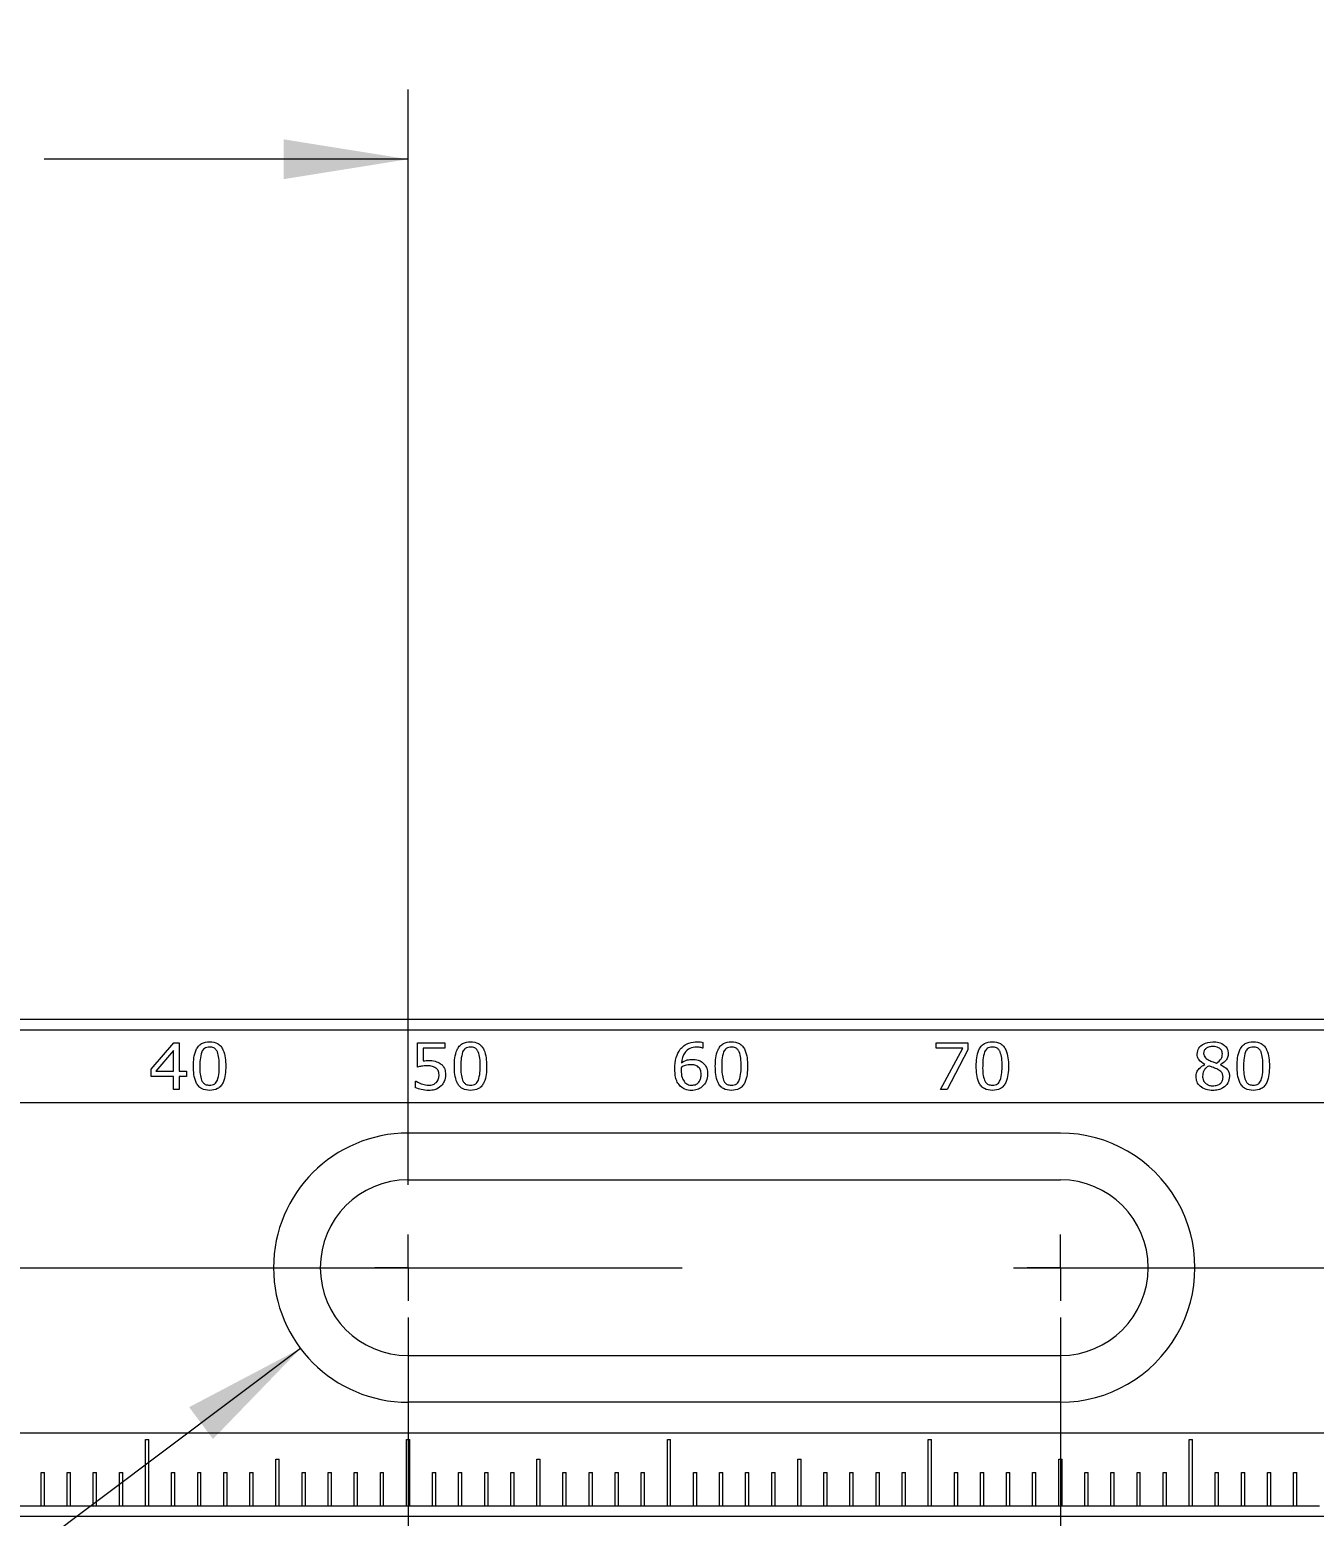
# Model space of a CAD drawing. Header units: millimetres. Extents: x 2 to 278, y 1 to 215.
# Drawn here: x 139.6 to 172.42, y 97.23 to 135.2 of the extents above; entities that cross this region are included whole.
import ezdxf

# ---------------------------------------------------------------- set-up
doc = ezdxf.new("R2010")
doc.units = ezdxf.units.MM
doc.linetypes.add('CENTERX2', pattern=[20.32, 12.7, -2.54, 2.54, -2.54])
doc.styles.add('SLDTEXTSTYLE0', font='TXT', dxfattribs={"width": 0.75})
doc.dimstyles.new('SLDDIMSTYLE0', dxfattribs={"dimtxt": 2.116667, "dimasz": 3.175, "dimexe": 0, "dimexo": 0.0625, "dimgap": 0.529167, "dimtad": 0, "dimtih": 1, "dimtoh": 1, "dimdec": 1, "dimlfac": 1.5, "dimrnd": 1e-09, "dimzin": 4, "dimdsep": 46, "dimtxsty": 'SLDTEXTSTYLE0', "dimsah": 1, "dimcen": 0.09, "dimadec": 0, "dimazin": 1, "dimtfac": 1, "dimtdec": 1, "dimtmove": 0, "dimatfit": 0, "dimfxl": 1, "dimfrac": 2, "dimtolj": 1, "dimtzin": 12, "dimarcsym": 0})
doc.dimstyles.new('SLDDIMSTYLE1', dxfattribs={"dimtxt": 2.116667, "dimasz": 3.175, "dimexe": 0, "dimexo": 0.0625, "dimgap": 0.529167, "dimtad": 0, "dimtih": 1, "dimtoh": 1, "dimdec": 1, "dimlfac": 1.5, "dimrnd": 1e-09, "dimzin": 4, "dimdsep": 46, "dimtxsty": 'SLDTEXTSTYLE0', "dimsah": 1, "dimcen": 0.09, "dimadec": 0, "dimazin": 1, "dimtfac": 1, "dimtdec": 1, "dimtofl": 0, "dimtmove": 0, "dimatfit": 3, "dimfxl": 1, "dimfrac": 2, "dimtolj": 1, "dimtzin": 12, "dimarcsym": 0})
doc.dimstyles.new('SLDDIMSTYLE2', dxfattribs={"dimtxt": 2.116667, "dimasz": 3.175, "dimexe": 0, "dimexo": 0.0625, "dimgap": 0.529167, "dimtad": 0, "dimtih": 1, "dimtoh": 1, "dimdec": 1, "dimlfac": 1.5, "dimrnd": 1e-09, "dimzin": 12, "dimdsep": 46, "dimtxsty": 'SLDTEXTSTYLE0', "dimsah": 1, "dimcen": 0, "dimadec": 0, "dimazin": 3, "dimtfac": 1, "dimtdec": 1, "dimtofl": 0, "dimtmove": 0, "dimatfit": 3, "dimfxl": 1, "dimfrac": 2, "dimtolj": 1, "dimtzin": 12, "dimarcsym": 0})

# ---------------------------------------------------------------- blocks, each defined once
blk = doc.blocks.new('_D_1')
at = {"color": 7, "linetype": 'Continuous', "lineweight": 0}
for p, q in [((115.93, 111.199), (115.93, 133.669)), ((149.264, 105.696), (149.264, 133.669)), ((115.93, 131.891), (125.226, 131.891)), ((128.182, 131.891), (127.753, 131.891)), ((127.753, 131.891), (127.753, 128.528)), ((137.012, 131.891), (137.441, 131.891)), ((137.441, 131.891), (137.441, 128.528)), ((149.264, 131.891), (139.968, 131.891)), ((127.753, 128.528), (128.182, 128.528)), ((137.441, 128.528), (137.012, 128.528))]:
    blk.add_line(p, q, dxfattribs=at)
for points in [[(115.93, 131.891), (119.105, 131.383), (119.105, 132.399)], [(149.264, 131.891), (146.089, 132.399), (146.089, 131.383)]]:
    blk.add_solid(points, dxfattribs=at)
at = {"color": 7, "linetype": 'Continuous', "lineweight": 0, "char_height": 2.1167, "attachment_point": 1, "style": 'SLDTEXTSTYLE0'}
for s, insert in [('50.0mm', (127.215, 135.049)), ('1.97in', (128.718, 131.257))]:
    blk.add_mtext(s, dxfattribs=dict(at, insert=insert))
blk = doc.blocks.new('_D_2')
at = {"color": 7, "linetype": 'Continuous', "lineweight": 0}
for p, q in [((149.264, 102.309), (149.264, 85.451)), ((165.93, 102.309), (165.93, 85.451)), ((153.182, 89.181), (152.753, 89.181)), ((152.753, 89.181), (152.753, 85.818)), ((162.012, 89.181), (162.441, 89.181)), ((162.441, 89.181), (162.441, 85.818)), ((149.264, 87.229), (142.914, 87.229)), ((165.93, 87.229), (172.28, 87.229)), ((152.753, 85.818), (153.182, 85.818)), ((162.441, 85.818), (162.012, 85.818))]:
    blk.add_line(p, q, dxfattribs=at)
for points in [[(149.264, 87.229), (146.089, 87.737), (146.089, 86.721)], [(165.93, 87.229), (169.105, 86.721), (169.105, 87.737)]]:
    blk.add_solid(points, dxfattribs=at)
at = {"color": 7, "linetype": 'Continuous', "lineweight": 0, "char_height": 2.1167, "attachment_point": 1, "style": 'SLDTEXTSTYLE0'}
for s, insert in [('25.0mm', (152.215, 92.339)), ('0.98in', (153.718, 88.547)), ('TYP', (155.325, 84.754))]:
    blk.add_mtext(s, dxfattribs=dict(at, insert=insert))
blk = doc.blocks.new('_D_3')
at = {"color": 7, "linetype": 'Continuous', "lineweight": 0}
for p, q in [((115.93, 111.199), (115.93, 145.707)), ((182.597, 105.696), (182.597, 145.707)), ((115.93, 143.929), (141.111, 143.929)), ((144.848, 143.929), (144.419, 143.929)), ((144.419, 143.929), (144.419, 140.566)), ((153.679, 143.929), (154.108, 143.929)), ((154.108, 143.929), (154.108, 140.566)), ((182.597, 143.929), (157.416, 143.929)), ((144.419, 140.566), (144.848, 140.566)), ((154.108, 140.566), (153.679, 140.566))]:
    blk.add_line(p, q, dxfattribs=at)
for points in [[(115.93, 143.929), (119.105, 143.421), (119.105, 144.437)], [(182.597, 143.929), (179.422, 144.437), (179.422, 143.421)]]:
    blk.add_solid(points, dxfattribs=at)
at = {"color": 7, "linetype": 'Continuous', "lineweight": 0, "char_height": 2.1167, "attachment_point": 1, "style": 'SLDTEXTSTYLE0'}
for s, insert in [('100.0mm', (143.1, 147.087)), ('3.94in', (145.385, 143.295))]:
    blk.add_mtext(s, dxfattribs=dict(at, insert=insert))
blk = doc.blocks.new('_D_8')
at = {"color": 7, "linetype": 'Continuous', "lineweight": 0}
for p, q in [((146.515, 101.515), (112.148, 75.715)), ((112.148, 75.715), (108.338, 75.715))]:
    blk.add_line(p, q, dxfattribs=at)
blk.add_solid([(146.515, 101.515), (143.67, 100.015), (144.28, 99.203)], dxfattribs=at)
at = {"color": 7, "linetype": 'Continuous', "lineweight": 0, "attachment_point": 1, "style": 'SLDTEXTSTYLE0'}
for s, insert, char_height in [('COUNTERBORE SLOT FOR USE WITH', (60.864, 76.76), 2.11667), ('M6 [1/4in] CAP SCREW', (76.727, 73.397), 2.11667), ('2 PLACES', (94.922, 70.034), 2.1167)]:
    blk.add_mtext(s, dxfattribs=dict(at, insert=insert, char_height=char_height))
blk = doc.blocks.new('SW_CENTERMARKSYMBOL_2')
at = {"color": 0, "linetype": 'Continuous', "lineweight": 0}
for q in [(0, 0.847), (-0.847, 0), (0, -0.847), (0.847, 0)]:
    blk.add_line((0, 0), q, dxfattribs=at)
blk = doc.blocks.new('SW_CENTERMARKSYMBOL_3')
at = {"color": 0, "linetype": 'Continuous', "lineweight": 0}
for q in [(0, 0.847), (-0.847, 0), (0, -0.847), (0.847, 0)]:
    blk.add_line((0, 0), q, dxfattribs=at)

msp = doc.modelspace()

# ---------------------------------------------------------------- linework, layer by layer
at = {"color": 7, "linetype": 'Continuous', "lineweight": 0}
for p, q in [((115.93, 109.929), (205.229, 109.929)), ((115.93, 109.658), (205.492, 109.658)), ((142.699, 108.648), (143.276, 109.32)), ((143.269, 109.128), (142.815, 108.599)), ((143.269, 108.599), (143.269, 109.128)), ((143.276, 109.32), (143.419, 109.32)), ((143.419, 109.32), (143.419, 108.599)), ((149.501, 109.32), (150.206, 109.32)), ((149.501, 108.704), (149.501, 109.32)), ((149.651, 109.185), (149.651, 108.863)), ((150.206, 109.185), (149.651, 109.185)), ((150.206, 109.32), (150.206, 109.185)), ((156.798, 109.185), (156.79, 109.185)), ((156.798, 109.332), (156.798, 109.185)), ((162.759, 109.32), (163.569, 109.32)), ((162.759, 109.185), (162.759, 109.32)), ((163.436, 109.185), (162.759, 109.185)), ((162.864, 108.134), (163.436, 109.185)), ((163.569, 109.14), (163.035, 108.134)), ((163.569, 109.32), (163.569, 109.14)), ((142.699, 108.464), (142.699, 108.648)), ((142.815, 108.599), (143.269, 108.599)), ((143.419, 108.599), (143.599, 108.599)), ((143.599, 108.599), (143.599, 108.464)), ((169.617, 108.768), (169.617, 108.772)), ((170.018, 108.766), (170.018, 108.761)), ((143.269, 108.464), (142.699, 108.464)), ((143.269, 108.134), (143.269, 108.464)), ((143.419, 108.464), (143.419, 108.134)), ((143.599, 108.464), (143.419, 108.464)), ((149.456, 108.344), (149.467, 108.344)), ((149.456, 108.174), (149.456, 108.344)), ((143.419, 108.134), (143.269, 108.134)), ((163.035, 108.134), (162.864, 108.134)), ((115.93, 107.796), (203.659, 107.796)), ((165.93, 107.017), (149.264, 107.017)), ((149.264, 105.823), (165.93, 105.823)), ((149.264, 101.336), (165.93, 101.336)), ((165.93, 100.142), (149.264, 100.142)), ((115.93, 99.363), (203.354, 99.363)), ((142.555, 99.194), (142.639, 99.194)), ((142.555, 97.5), (142.555, 99.194)), ((142.639, 97.5), (142.639, 99.194)), ((149.221, 99.194), (149.306, 99.194)), ((149.221, 97.5), (149.221, 99.194)), ((149.306, 97.5), (149.306, 99.194)), ((155.888, 99.194), (155.973, 99.194)), ((155.888, 97.5), (155.888, 99.194)), ((155.973, 97.5), (155.973, 99.194)), ((162.555, 99.194), (162.639, 99.194)), ((162.555, 97.5), (162.555, 99.194)), ((162.639, 97.5), (162.639, 99.194)), ((169.221, 99.194), (169.306, 99.194)), ((169.221, 97.5), (169.221, 99.194)), ((169.306, 97.5), (169.306, 99.194)), ((139.888, 98.347), (139.973, 98.347)), ((139.888, 97.5), (139.888, 98.347)), ((139.973, 97.5), (139.973, 98.347)), ((140.555, 98.347), (140.639, 98.347)), ((140.555, 97.5), (140.555, 98.347)), ((140.639, 97.5), (140.639, 98.347)), ((141.221, 98.347), (141.306, 98.347)), ((141.221, 97.5), (141.221, 98.347)), ((141.306, 97.5), (141.306, 98.347)), ((141.888, 98.347), (141.973, 98.347)), ((141.888, 97.5), (141.888, 98.347)), ((141.973, 97.5), (141.973, 98.347)), ((143.221, 98.347), (143.306, 98.347)), ((143.221, 97.5), (143.221, 98.347)), ((143.306, 97.5), (143.306, 98.347)), ((143.888, 98.347), (143.973, 98.347)), ((143.888, 97.5), (143.888, 98.347)), ((143.973, 97.5), (143.973, 98.347)), ((144.555, 98.347), (144.639, 98.347)), ((144.555, 97.5), (144.555, 98.347)), ((144.639, 97.5), (144.639, 98.347)), ((145.221, 98.347), (145.306, 98.347)), ((145.221, 97.5), (145.221, 98.347)), ((145.306, 97.5), (145.306, 98.347)), ((145.888, 98.686), (145.973, 98.686)), ((145.888, 97.5), (145.888, 98.686)), ((145.973, 97.5), (145.973, 98.686)), ((146.555, 98.347), (146.639, 98.347)), ((146.555, 97.5), (146.555, 98.347)), ((146.639, 97.5), (146.639, 98.347)), ((147.221, 98.347), (147.306, 98.347)), ((147.221, 97.5), (147.221, 98.347)), ((147.306, 97.5), (147.306, 98.347)), ((147.888, 98.347), (147.973, 98.347)), ((147.888, 97.5), (147.888, 98.347)), ((147.973, 97.5), (147.973, 98.347)), ((148.555, 98.347), (148.639, 98.347)), ((148.555, 97.5), (148.555, 98.347)), ((148.639, 97.5), (148.639, 98.347)), ((149.888, 98.347), (149.973, 98.347)), ((149.888, 97.5), (149.888, 98.347)), ((149.973, 97.5), (149.973, 98.347)), ((150.555, 98.347), (150.639, 98.347)), ((150.555, 97.5), (150.555, 98.347)), ((150.639, 97.5), (150.639, 98.347)), ((151.221, 98.347), (151.306, 98.347)), ((151.221, 97.5), (151.221, 98.347)), ((151.306, 97.5), (151.306, 98.347)), ((151.888, 98.347), (151.973, 98.347)), ((151.888, 97.5), (151.888, 98.347)), ((151.973, 97.5), (151.973, 98.347)), ((152.555, 98.686), (152.639, 98.686)), ((152.555, 97.5), (152.555, 98.686)), ((152.639, 97.5), (152.639, 98.686)), ((153.221, 98.347), (153.306, 98.347)), ((153.221, 97.5), (153.221, 98.347)), ((153.306, 97.5), (153.306, 98.347)), ((153.888, 98.347), (153.973, 98.347)), ((153.888, 97.5), (153.888, 98.347)), ((153.973, 97.5), (153.973, 98.347)), ((154.555, 98.347), (154.639, 98.347)), ((154.555, 97.5), (154.555, 98.347)), ((154.639, 97.5), (154.639, 98.347)), ((155.221, 98.347), (155.306, 98.347)), ((155.221, 97.5), (155.221, 98.347)), ((155.306, 97.5), (155.306, 98.347)), ((156.555, 98.347), (156.639, 98.347)), ((156.555, 97.5), (156.555, 98.347)), ((156.639, 97.5), (156.639, 98.347)), ((157.221, 98.347), (157.306, 98.347)), ((157.221, 97.5), (157.221, 98.347)), ((157.306, 97.5), (157.306, 98.347)), ((157.888, 98.347), (157.973, 98.347)), ((157.888, 97.5), (157.888, 98.347)), ((157.973, 97.5), (157.973, 98.347)), ((158.555, 98.347), (158.639, 98.347)), ((158.555, 97.5), (158.555, 98.347)), ((158.639, 97.5), (158.639, 98.347)), ((159.221, 98.686), (159.306, 98.686)), ((159.221, 97.5), (159.221, 98.686)), ((159.306, 97.5), (159.306, 98.686)), ((159.888, 98.347), (159.973, 98.347)), ((159.888, 97.5), (159.888, 98.347)), ((159.973, 97.5), (159.973, 98.347)), ((160.555, 98.347), (160.639, 98.347)), ((160.555, 97.5), (160.555, 98.347)), ((160.639, 97.5), (160.639, 98.347)), ((161.221, 98.347), (161.306, 98.347)), ((161.221, 97.5), (161.221, 98.347)), ((161.306, 97.5), (161.306, 98.347)), ((161.888, 98.347), (161.973, 98.347)), ((161.888, 97.5), (161.888, 98.347)), ((161.973, 97.5), (161.973, 98.347)), ((163.221, 97.5), (163.221, 98.347)), ((163.221, 98.347), (163.306, 98.347)), ((163.306, 97.5), (163.306, 98.347)), ((163.888, 98.347), (163.973, 98.347)), ((163.888, 97.5), (163.888, 98.347)), ((163.973, 97.5), (163.973, 98.347)), ((164.555, 98.347), (164.639, 98.347)), ((164.555, 97.5), (164.555, 98.347)), ((164.639, 97.5), (164.639, 98.347)), ((165.221, 98.347), (165.306, 98.347)), ((165.221, 97.5), (165.221, 98.347)), ((165.306, 97.5), (165.306, 98.347)), ((165.888, 98.686), (165.973, 98.686)), ((165.888, 97.5), (165.888, 98.686)), ((165.973, 97.5), (165.973, 98.686)), ((166.555, 98.347), (166.639, 98.347)), ((166.555, 97.5), (166.555, 98.347)), ((166.639, 97.5), (166.639, 98.347)), ((167.221, 98.347), (167.306, 98.347)), ((167.221, 97.5), (167.221, 98.347)), ((167.306, 97.5), (167.306, 98.347)), ((167.888, 98.347), (167.973, 98.347)), ((167.888, 97.5), (167.888, 98.347)), ((167.973, 97.5), (167.973, 98.347)), ((168.555, 98.347), (168.639, 98.347)), ((168.555, 97.5), (168.555, 98.347)), ((168.639, 97.5), (168.639, 98.347)), ((169.888, 98.347), (169.973, 98.347)), ((169.888, 97.5), (169.888, 98.347)), ((169.973, 97.5), (169.973, 98.347)), ((170.555, 98.347), (170.639, 98.347)), ((170.555, 97.5), (170.555, 98.347)), ((170.639, 97.5), (170.639, 98.347)), ((171.221, 98.347), (171.306, 98.347)), ((171.221, 97.5), (171.221, 98.347)), ((171.306, 97.5), (171.306, 98.347)), ((171.888, 98.347), (171.973, 98.347)), ((171.888, 97.5), (171.888, 98.347)), ((171.973, 97.5), (171.973, 98.347)), ((115.93, 97.229), (201.784, 97.229)), ((139.306, 97.5), (139.888, 97.5)), ((139.888, 97.5), (139.973, 97.5)), ((139.973, 97.5), (140.555, 97.5)), ((140.555, 97.5), (140.639, 97.5)), ((140.639, 97.5), (141.221, 97.5)), ((141.221, 97.5), (141.306, 97.5)), ((141.306, 97.5), (141.888, 97.5)), ((141.888, 97.5), (141.973, 97.5)), ((141.973, 97.5), (142.555, 97.5)), ((142.555, 97.5), (142.639, 97.5)), ((142.639, 97.5), (143.221, 97.5)), ((143.221, 97.5), (143.306, 97.5)), ((143.306, 97.5), (143.888, 97.5)), ((143.888, 97.5), (143.973, 97.5)), ((143.973, 97.5), (144.555, 97.5)), ((144.555, 97.5), (144.639, 97.5)), ((144.639, 97.5), (145.221, 97.5)), ((145.221, 97.5), (145.306, 97.5)), ((145.306, 97.5), (145.888, 97.5)), ((145.888, 97.5), (145.973, 97.5)), ((145.973, 97.5), (146.555, 97.5)), ((146.555, 97.5), (146.639, 97.5)), ((146.639, 97.5), (147.221, 97.5)), ((147.221, 97.5), (147.306, 97.5)), ((147.306, 97.5), (147.888, 97.5)), ((147.888, 97.5), (147.973, 97.5)), ((147.973, 97.5), (148.555, 97.5)), ((148.555, 97.5), (148.639, 97.5)), ((148.639, 97.5), (149.221, 97.5)), ((149.221, 97.5), (149.306, 97.5)), ((149.306, 97.5), (149.888, 97.5)), ((149.888, 97.5), (149.973, 97.5)), ((149.973, 97.5), (150.555, 97.5)), ((150.555, 97.5), (150.639, 97.5)), ((150.639, 97.5), (151.221, 97.5)), ((151.221, 97.5), (151.306, 97.5)), ((151.306, 97.5), (151.888, 97.5)), ((151.888, 97.5), (151.973, 97.5)), ((151.973, 97.5), (152.555, 97.5)), ((152.555, 97.5), (152.639, 97.5)), ((152.639, 97.5), (153.221, 97.5)), ((153.221, 97.5), (153.306, 97.5)), ((153.306, 97.5), (153.888, 97.5)), ((153.888, 97.5), (153.973, 97.5)), ((153.973, 97.5), (154.555, 97.5)), ((154.555, 97.5), (154.639, 97.5)), ((154.639, 97.5), (155.221, 97.5)), ((155.221, 97.5), (155.306, 97.5)), ((155.306, 97.5), (155.888, 97.5)), ((155.888, 97.5), (155.973, 97.5)), ((155.973, 97.5), (156.555, 97.5)), ((156.555, 97.5), (156.639, 97.5)), ((156.639, 97.5), (157.221, 97.5)), ((157.221, 97.5), (157.306, 97.5)), ((157.306, 97.5), (157.888, 97.5)), ((157.888, 97.5), (157.973, 97.5)), ((157.973, 97.5), (158.555, 97.5)), ((158.555, 97.5), (158.639, 97.5)), ((158.639, 97.5), (159.221, 97.5)), ((159.221, 97.5), (159.306, 97.5)), ((159.306, 97.5), (159.888, 97.5)), ((159.888, 97.5), (159.973, 97.5)), ((159.973, 97.5), (160.555, 97.5)), ((160.555, 97.5), (160.639, 97.5)), ((160.639, 97.5), (161.221, 97.5)), ((161.221, 97.5), (161.306, 97.5)), ((161.306, 97.5), (161.888, 97.5)), ((161.888, 97.5), (161.973, 97.5)), ((161.973, 97.5), (162.555, 97.5)), ((162.555, 97.5), (162.639, 97.5)), ((162.639, 97.5), (163.221, 97.5)), ((163.221, 97.5), (163.306, 97.5)), ((163.306, 97.5), (163.888, 97.5)), ((163.888, 97.5), (163.973, 97.5)), ((163.973, 97.5), (164.555, 97.5)), ((164.555, 97.5), (164.639, 97.5)), ((164.639, 97.5), (165.221, 97.5)), ((165.221, 97.5), (165.306, 97.5)), ((165.306, 97.5), (165.888, 97.5)), ((165.888, 97.5), (165.973, 97.5)), ((165.973, 97.5), (166.555, 97.5)), ((166.555, 97.5), (166.639, 97.5)), ((166.639, 97.5), (167.221, 97.5)), ((167.221, 97.5), (167.306, 97.5)), ((167.306, 97.5), (167.888, 97.5)), ((167.888, 97.5), (167.973, 97.5)), ((167.973, 97.5), (168.555, 97.5)), ((168.555, 97.5), (168.639, 97.5)), ((168.639, 97.5), (169.221, 97.5)), ((169.221, 97.5), (169.306, 97.5)), ((169.306, 97.5), (169.888, 97.5)), ((169.888, 97.5), (169.973, 97.5)), ((169.973, 97.5), (170.555, 97.5)), ((170.555, 97.5), (170.639, 97.5)), ((170.639, 97.5), (171.221, 97.5)), ((171.221, 97.5), (171.306, 97.5)), ((171.306, 97.5), (171.888, 97.5)), ((171.888, 97.5), (171.973, 97.5)), ((171.973, 97.5), (172.555, 97.5))]:
    msp.add_line(p, q, dxfattribs=at)
at = {"color": 7, "linetype": 'CENTERX2', "lineweight": 0, "ltscale": 3.333333}
msp.add_line((113.93, 103.579), (206.292, 103.579), dxfattribs=at)
at = {"color": 7, "linetype": 'Continuous', "lineweight": 0}
for centre, radius, start, end in [((149.264, 103.579), 3.437, 90, 270), ((165.93, 103.579), 3.437, 269.9999, 90.0001), ((149.264, 103.579), 2.244, 90, 270), ((165.93, 103.579), 2.244, 270, 90)]:
    msp.add_arc(centre, radius, start, end, dxfattribs=at)
for points, knots in [([(143.779, 108.726), (143.782, 108.797), (143.786, 108.939), (143.828, 109.114), (143.901, 109.236), (144.012, 109.331), (144.12, 109.342), (144.192, 109.35)], [0, 0, 0, 0, 0.250983, 0.501317, 0.626585, 0.751652, 1, 1, 1, 1]), ([(143.991, 109.089), (143.975, 109.023), (143.944, 108.903), (143.945, 108.78), (143.945, 108.726)], [0, 0, 0, 0, 0.558835, 1, 1, 1, 1]), ([(144.192, 109.215), (144.169, 109.213), (144.122, 109.211), (144.042, 109.175), (144.011, 109.122), (143.991, 109.089)], [0, 0, 0, 0, 0.28116, 0.561592, 1, 1, 1, 1]), ([(144.192, 109.35), (144.264, 109.342), (144.372, 109.331), (144.482, 109.237), (144.556, 109.114), (144.599, 108.94), (144.603, 108.798), (144.605, 108.728)], [0, 0, 0, 0, 0.2484, 0.373462, 0.498725, 0.749048, 1, 1, 1, 1]), ([(144.391, 109.091), (144.38, 109.111), (144.358, 109.152), (144.29, 109.206), (144.229, 109.211), (144.192, 109.215)], [0, 0, 0, 0, 0.280874, 0.561077, 1, 1, 1, 1]), ([(144.44, 108.728), (144.44, 108.797), (144.441, 108.92), (144.407, 109.039), (144.391, 109.091)], [0, 0, 0, 0, 0.5609, 1, 1, 1, 1]), ([(150.446, 108.726), (150.448, 108.797), (150.452, 108.939), (150.494, 109.114), (150.568, 109.236), (150.679, 109.331), (150.787, 109.342), (150.859, 109.35)], [0, 0, 0, 0, 0.250984, 0.501317, 0.626586, 0.751655, 1, 1, 1, 1]), ([(150.658, 109.089), (150.641, 109.023), (150.611, 108.903), (150.611, 108.78), (150.611, 108.726)], [0, 0, 0, 0, 0.558833, 1, 1, 1, 1]), ([(150.859, 109.215), (150.835, 109.213), (150.788, 109.211), (150.709, 109.175), (150.677, 109.122), (150.658, 109.089)], [0, 0, 0, 0, 0.281148, 0.56157, 1, 1, 1, 1]), ([(150.859, 109.35), (150.931, 109.342), (151.039, 109.331), (151.149, 109.237), (151.222, 109.114), (151.265, 108.94), (151.269, 108.798), (151.271, 108.728)], [0, 0, 0, 0, 0.2484043, 0.3734622, 0.4987251, 0.7490476, 1, 1, 1, 1]), ([(151.058, 109.091), (151.047, 109.111), (151.025, 109.152), (150.957, 109.206), (150.896, 109.211), (150.859, 109.215)], [0, 0, 0, 0, 0.280862, 0.561084, 1, 1, 1, 1]), ([(151.106, 108.728), (151.107, 108.797), (151.108, 108.92), (151.073, 109.039), (151.058, 109.091)], [0, 0, 0, 0, 0.5609, 1, 1, 1, 1]), ([(156.078, 108.655), (156.081, 108.756), (156.087, 108.936), (156.178, 109.089), (156.219, 109.156)], [0, 0, 0, 0, 0.560585, 1, 1, 1, 1]), ([(156.219, 109.156), (156.25, 109.19), (156.313, 109.259), (156.463, 109.335), (156.582, 109.344), (156.655, 109.35)], [0, 0, 0, 0, 0.280178, 0.56042, 1, 1, 1, 1]), ([(156.633, 109.215), (156.575, 109.209), (156.459, 109.198), (156.293, 109.054), (156.264, 108.906), (156.247, 108.815)], [0, 0, 0, 0, 0.280748, 0.560701, 1, 1, 1, 1]), ([(156.79, 109.185), (156.761, 109.194), (156.71, 109.212), (156.657, 109.214), (156.633, 109.215)], [0, 0, 0, 0, 0.5595679, 1, 1, 1, 1]), ([(156.655, 109.35), (156.682, 109.35), (156.731, 109.349), (156.777, 109.337), (156.798, 109.332)], [0, 0, 0, 0, 0.560047, 1, 1, 1, 1]), ([(157.113, 108.726), (157.115, 108.797), (157.119, 108.939), (157.161, 109.114), (157.235, 109.236), (157.345, 109.331), (157.453, 109.342), (157.525, 109.35)], [0, 0, 0, 0, 0.250983, 0.501314, 0.626582, 0.751648, 1, 1, 1, 1]), ([(157.325, 109.089), (157.308, 109.023), (157.278, 108.903), (157.278, 108.78), (157.278, 108.726)], [0, 0, 0, 0, 0.558833, 1, 1, 1, 1]), ([(157.525, 109.215), (157.502, 109.213), (157.455, 109.211), (157.375, 109.175), (157.344, 109.122), (157.325, 109.089)], [0, 0, 0, 0, 0.281169, 0.561583, 1, 1, 1, 1]), ([(157.525, 109.35), (157.597, 109.342), (157.706, 109.331), (157.816, 109.237), (157.889, 109.114), (157.932, 108.94), (157.936, 108.798), (157.938, 108.728)], [0, 0, 0, 0, 0.248398, 0.37346, 0.498721, 0.749046, 1, 1, 1, 1]), ([(157.725, 109.091), (157.714, 109.111), (157.691, 109.152), (157.624, 109.206), (157.563, 109.211), (157.525, 109.215)], [0, 0, 0, 0, 0.28087, 0.561087, 1, 1, 1, 1]), ([(157.773, 108.728), (157.774, 108.797), (157.775, 108.92), (157.74, 109.039), (157.725, 109.091)], [0, 0, 0, 0, 0.5609, 1, 1, 1, 1]), ([(163.779, 108.726), (163.782, 108.797), (163.786, 108.939), (163.828, 109.114), (163.901, 109.236), (164.012, 109.331), (164.12, 109.342), (164.192, 109.35)], [0, 0, 0, 0, 0.2509831, 0.5013145, 0.6265863, 0.7516521, 1, 1, 1, 1]), ([(163.991, 109.089), (163.975, 109.023), (163.944, 108.903), (163.945, 108.78), (163.945, 108.726)], [0, 0, 0, 0, 0.558835, 1, 1, 1, 1]), ([(164.192, 109.215), (164.169, 109.213), (164.122, 109.211), (164.042, 109.175), (164.011, 109.122), (163.991, 109.089)], [0, 0, 0, 0, 0.281173, 0.56159, 1, 1, 1, 1]), ([(164.192, 109.35), (164.264, 109.342), (164.372, 109.331), (164.482, 109.237), (164.556, 109.114), (164.599, 108.94), (164.603, 108.798), (164.605, 108.728)], [0, 0, 0, 0, 0.2484009, 0.3734626, 0.4987248, 0.7490464, 1, 1, 1, 1]), ([(164.391, 109.091), (164.38, 109.111), (164.358, 109.152), (164.29, 109.206), (164.229, 109.211), (164.192, 109.215)], [0, 0, 0, 0, 0.280869, 0.561074, 1, 1, 1, 1]), ([(164.44, 108.728), (164.44, 108.797), (164.441, 108.92), (164.407, 109.039), (164.391, 109.091)], [0, 0, 0, 0, 0.560898, 1, 1, 1, 1]), ([(169.426, 109.036), (169.435, 109.089), (169.452, 109.194), (169.605, 109.325), (169.741, 109.34), (169.823, 109.35)], [0, 0, 0, 0, 0.279241, 0.560009, 1, 1, 1, 1]), ([(169.617, 108.772), (169.56, 108.806), (169.481, 108.853), (169.43, 108.96), (169.427, 109.011), (169.426, 109.036)], [0, 0, 0, 0, 0.558824, 0.779206, 1, 1, 1, 1]), ([(169.828, 109.23), (169.797, 109.228), (169.735, 109.224), (169.656, 109.188), (169.599, 109.127), (169.594, 109.078), (169.591, 109.053)], [0, 0, 0, 0, 0.281006, 0.56105, 0.780534, 1, 1, 1, 1]), ([(169.591, 109.053), (169.593, 109.031), (169.597, 108.988), (169.644, 108.923), (169.693, 108.896), (169.723, 108.88)], [0, 0, 0, 0, 0.2799531, 0.5596398, 1, 1, 1, 1]), ([(169.823, 109.35), (169.876, 109.347), (169.981, 109.341), (170.114, 109.275), (170.206, 109.17), (170.216, 109.088), (170.221, 109.047)], [0, 0, 0, 0, 0.2809501, 0.5607165, 0.7804638, 1, 1, 1, 1]), ([(170.071, 109.043), (170.066, 109.076), (170.056, 109.14), (169.961, 109.216), (169.879, 109.225), (169.828, 109.23)], [0, 0, 0, 0, 0.279243, 0.559498, 1, 1, 1, 1]), ([(169.918, 108.804), (169.966, 108.837), (170.053, 108.896), (170.065, 108.998), (170.071, 109.043)], [0, 0, 0, 0, 0.560134, 1, 1, 1, 1]), ([(170.221, 109.047), (170.217, 109.013), (170.208, 108.945), (170.142, 108.837), (170.065, 108.793), (170.018, 108.766)], [0, 0, 0, 0, 0.280221, 0.561, 1, 1, 1, 1]), ([(170.446, 108.726), (170.448, 108.797), (170.452, 108.939), (170.494, 109.114), (170.568, 109.236), (170.679, 109.331), (170.787, 109.342), (170.859, 109.35)], [0, 0, 0, 0, 0.2509836, 0.5013169, 0.6265856, 0.7516535, 1, 1, 1, 1]), ([(170.658, 109.089), (170.641, 109.023), (170.611, 108.903), (170.611, 108.78), (170.611, 108.726)], [0, 0, 0, 0, 0.558835, 1, 1, 1, 1]), ([(170.859, 109.215), (170.835, 109.213), (170.788, 109.211), (170.709, 109.175), (170.677, 109.122), (170.658, 109.089)], [0, 0, 0, 0, 0.281155, 0.56157, 1, 1, 1, 1]), ([(170.859, 109.35), (170.931, 109.342), (171.039, 109.331), (171.149, 109.237), (171.222, 109.114), (171.265, 108.94), (171.269, 108.798), (171.271, 108.728)], [0, 0, 0, 0, 0.2484023, 0.373462, 0.498725, 0.7490476, 1, 1, 1, 1]), ([(171.058, 109.091), (171.047, 109.111), (171.025, 109.152), (170.957, 109.206), (170.896, 109.211), (170.859, 109.215)], [0, 0, 0, 0, 0.280873, 0.56108, 1, 1, 1, 1]), ([(171.106, 108.728), (171.107, 108.797), (171.108, 108.92), (171.073, 109.039), (171.058, 109.091)], [0, 0, 0, 0, 0.5609, 1, 1, 1, 1]), ([(144.192, 108.104), (144.12, 108.112), (144.012, 108.123), (143.901, 108.217), (143.828, 108.339), (143.785, 108.514), (143.781, 108.655), (143.779, 108.726)], [0, 0, 0, 0, 0.248435, 0.373471, 0.498732, 0.749055, 1, 1, 1, 1]), ([(143.945, 108.726), (143.944, 108.658), (143.942, 108.536), (143.976, 108.419), (143.99, 108.367)], [0, 0, 0, 0, 0.560854, 1, 1, 1, 1]), ([(144.605, 108.728), (144.603, 108.657), (144.599, 108.515), (144.557, 108.34), (144.483, 108.218), (144.372, 108.123), (144.264, 108.112), (144.192, 108.104)], [0, 0, 0, 0, 0.250973, 0.501307, 0.62656, 0.75162, 1, 1, 1, 1]), ([(144.392, 108.365), (144.409, 108.431), (144.44, 108.55), (144.44, 108.673), (144.44, 108.728)], [0, 0, 0, 0, 0.558961, 1, 1, 1, 1]), ([(149.746, 108.734), (149.7, 108.732), (149.617, 108.728), (149.536, 108.712), (149.501, 108.704)], [0, 0, 0, 0, 0.559838, 1, 1, 1, 1]), ([(149.651, 108.863), (149.676, 108.865), (149.72, 108.869), (149.764, 108.869), (149.784, 108.87)], [0, 0, 0, 0, 0.55998, 1, 1, 1, 1]), ([(149.977, 108.679), (149.936, 108.698), (149.863, 108.733), (149.782, 108.734), (149.746, 108.734)], [0, 0, 0, 0, 0.5577492, 1, 1, 1, 1]), ([(149.784, 108.87), (149.844, 108.869), (149.951, 108.867), (150.045, 108.817), (150.087, 108.795)], [0, 0, 0, 0, 0.560708, 1, 1, 1, 1]), ([(150.056, 108.506), (150.053, 108.544), (150.048, 108.612), (149.999, 108.659), (149.977, 108.679)], [0, 0, 0, 0, 0.5602245, 1, 1, 1, 1]), ([(150.087, 108.795), (150.111, 108.775), (150.158, 108.736), (150.213, 108.636), (150.218, 108.556), (150.221, 108.507)], [0, 0, 0, 0, 0.280143, 0.560287, 1, 1, 1, 1]), ([(150.859, 108.104), (150.787, 108.112), (150.679, 108.123), (150.568, 108.217), (150.494, 108.339), (150.452, 108.514), (150.448, 108.655), (150.446, 108.726)], [0, 0, 0, 0, 0.2484357, 0.3734721, 0.4987291, 0.7490533, 1, 1, 1, 1]), ([(150.611, 108.726), (150.61, 108.658), (150.608, 108.536), (150.642, 108.419), (150.657, 108.367)], [0, 0, 0, 0, 0.560854, 1, 1, 1, 1]), ([(151.271, 108.728), (151.269, 108.657), (151.265, 108.515), (151.224, 108.34), (151.15, 108.218), (151.039, 108.123), (150.931, 108.112), (150.859, 108.104)], [0, 0, 0, 0, 0.250973, 0.501305, 0.62656, 0.75162, 1, 1, 1, 1]), ([(151.059, 108.365), (151.076, 108.431), (151.107, 108.55), (151.107, 108.673), (151.106, 108.728)], [0, 0, 0, 0, 0.558962, 1, 1, 1, 1]), ([(156.22, 108.213), (156.192, 108.248), (156.136, 108.317), (156.086, 108.471), (156.081, 108.586), (156.078, 108.655)], [0, 0, 0, 0, 0.2795984, 0.5597485, 1, 1, 1, 1]), ([(156.246, 108.699), (156.245, 108.685), (156.243, 108.66), (156.243, 108.634), (156.243, 108.623)], [0, 0, 0, 0, 0.55996, 1, 1, 1, 1]), ([(156.243, 108.623), (156.243, 108.558), (156.243, 108.443), (156.31, 108.349), (156.338, 108.308)], [0, 0, 0, 0, 0.561634, 1, 1, 1, 1]), ([(156.488, 108.764), (156.44, 108.761), (156.355, 108.755), (156.279, 108.716), (156.246, 108.699)], [0, 0, 0, 0, 0.559369, 1, 1, 1, 1]), ([(156.247, 108.815), (156.296, 108.843), (156.383, 108.892), (156.483, 108.897), (156.527, 108.9)], [0, 0, 0, 0, 0.559837, 1, 1, 1, 1]), ([(156.66, 108.723), (156.629, 108.737), (156.575, 108.764), (156.515, 108.764), (156.488, 108.764)], [0, 0, 0, 0, 0.557699, 1, 1, 1, 1]), ([(156.527, 108.9), (156.578, 108.898), (156.668, 108.896), (156.744, 108.849), (156.778, 108.828)], [0, 0, 0, 0, 0.560165, 1, 1, 1, 1]), ([(156.753, 108.514), (156.75, 108.561), (156.746, 108.643), (156.686, 108.698), (156.66, 108.723)], [0, 0, 0, 0, 0.5604305, 1, 1, 1, 1]), ([(156.778, 108.828), (156.803, 108.807), (156.853, 108.764), (156.909, 108.657), (156.914, 108.572), (156.918, 108.52)], [0, 0, 0, 0, 0.280174, 0.560237, 1, 1, 1, 1]), ([(157.525, 108.104), (157.454, 108.112), (157.345, 108.123), (157.234, 108.217), (157.161, 108.339), (157.119, 108.514), (157.115, 108.655), (157.113, 108.726)], [0, 0, 0, 0, 0.248442, 0.373478, 0.498733, 0.749056, 1, 1, 1, 1]), ([(157.278, 108.726), (157.277, 108.658), (157.275, 108.536), (157.309, 108.419), (157.324, 108.367)], [0, 0, 0, 0, 0.5608558, 1, 1, 1, 1]), ([(157.938, 108.728), (157.936, 108.657), (157.932, 108.515), (157.891, 108.34), (157.816, 108.218), (157.706, 108.123), (157.597, 108.112), (157.525, 108.104)], [0, 0, 0, 0, 0.250973, 0.50131, 0.626563, 0.751623, 1, 1, 1, 1]), ([(157.725, 108.365), (157.743, 108.431), (157.774, 108.55), (157.773, 108.673), (157.773, 108.728)], [0, 0, 0, 0, 0.558961, 1, 1, 1, 1]), ([(164.192, 108.104), (164.12, 108.112), (164.012, 108.123), (163.901, 108.217), (163.828, 108.339), (163.785, 108.514), (163.781, 108.655), (163.779, 108.726)], [0, 0, 0, 0, 0.248436, 0.373477, 0.498733, 0.749055, 1, 1, 1, 1]), ([(163.945, 108.726), (163.944, 108.658), (163.942, 108.536), (163.976, 108.419), (163.99, 108.367)], [0, 0, 0, 0, 0.560855, 1, 1, 1, 1]), ([(164.605, 108.728), (164.603, 108.657), (164.599, 108.515), (164.557, 108.34), (164.483, 108.218), (164.372, 108.123), (164.264, 108.112), (164.192, 108.104)], [0, 0, 0, 0, 0.250974, 0.501309, 0.62656, 0.751625, 1, 1, 1, 1]), ([(164.392, 108.365), (164.409, 108.431), (164.44, 108.55), (164.44, 108.673), (164.44, 108.728)], [0, 0, 0, 0, 0.558961, 1, 1, 1, 1]), ([(169.396, 108.46), (169.4, 108.498), (169.407, 108.573), (169.481, 108.69), (169.566, 108.738), (169.617, 108.768)], [0, 0, 0, 0, 0.2802059, 0.5605769, 1, 1, 1, 1]), ([(169.719, 108.73), (169.695, 108.714), (169.645, 108.682), (169.578, 108.596), (169.567, 108.519), (169.561, 108.473)], [0, 0, 0, 0, 0.280965, 0.561778, 1, 1, 1, 1]), ([(169.924, 108.655), (169.886, 108.67), (169.818, 108.696), (169.75, 108.72), (169.719, 108.73)], [0, 0, 0, 0, 0.559875, 1, 1, 1, 1]), ([(169.723, 108.88), (169.758, 108.863), (169.822, 108.835), (169.889, 108.813), (169.918, 108.804)], [0, 0, 0, 0, 0.560025, 1, 1, 1, 1]), ([(170.086, 108.449), (170.085, 108.475), (170.082, 108.528), (170.023, 108.608), (169.962, 108.637), (169.924, 108.655)], [0, 0, 0, 0, 0.280432, 0.558978, 1, 1, 1, 1]), ([(170.018, 108.761), (170.087, 108.726), (170.184, 108.677), (170.246, 108.552), (170.249, 108.493), (170.251, 108.463)], [0, 0, 0, 0, 0.558303, 0.778879, 1, 1, 1, 1]), ([(170.859, 108.104), (170.787, 108.112), (170.679, 108.123), (170.568, 108.217), (170.494, 108.339), (170.452, 108.514), (170.448, 108.655), (170.446, 108.726)], [0, 0, 0, 0, 0.248435, 0.373471, 0.498731, 0.749055, 1, 1, 1, 1]), ([(170.611, 108.726), (170.61, 108.658), (170.608, 108.536), (170.642, 108.419), (170.657, 108.367)], [0, 0, 0, 0, 0.560854, 1, 1, 1, 1]), ([(171.271, 108.728), (171.269, 108.657), (171.265, 108.515), (171.224, 108.34), (171.15, 108.218), (171.039, 108.123), (170.931, 108.112), (170.859, 108.104)], [0, 0, 0, 0, 0.250973, 0.501306, 0.62656, 0.75162, 1, 1, 1, 1]), ([(171.059, 108.365), (171.076, 108.431), (171.107, 108.55), (171.107, 108.673), (171.106, 108.728)], [0, 0, 0, 0, 0.55896, 1, 1, 1, 1]), ([(143.99, 108.367), (144.001, 108.346), (144.023, 108.303), (144.092, 108.247), (144.154, 108.242), (144.192, 108.239)], [0, 0, 0, 0, 0.280858, 0.560997, 1, 1, 1, 1]), ([(144.192, 108.239), (144.216, 108.241), (144.263, 108.243), (144.342, 108.279), (144.373, 108.332), (144.392, 108.365)], [0, 0, 0, 0, 0.281332, 0.56191, 1, 1, 1, 1]), ([(149.467, 108.344), (149.523, 108.312), (149.622, 108.255), (149.736, 108.244), (149.786, 108.239)], [0, 0, 0, 0, 0.560068, 1, 1, 1, 1]), ([(149.786, 108.239), (149.828, 108.242), (149.902, 108.246), (149.961, 108.292), (149.986, 108.312)], [0, 0, 0, 0, 0.560616, 1, 1, 1, 1]), ([(150.109, 108.22), (150.056, 108.182), (149.961, 108.112), (149.844, 108.107), (149.792, 108.104)], [0, 0, 0, 0, 0.558315, 1, 1, 1, 1]), ([(149.986, 108.312), (150.01, 108.344), (150.052, 108.403), (150.055, 108.475), (150.056, 108.506)], [0, 0, 0, 0, 0.55802, 1, 1, 1, 1]), ([(150.221, 108.507), (150.215, 108.448), (150.204, 108.341), (150.138, 108.257), (150.109, 108.22)], [0, 0, 0, 0, 0.559754, 1, 1, 1, 1]), ([(150.657, 108.367), (150.668, 108.346), (150.69, 108.303), (150.758, 108.247), (150.821, 108.242), (150.859, 108.239)], [0, 0, 0, 0, 0.280858, 0.560997, 1, 1, 1, 1]), ([(150.859, 108.239), (150.882, 108.241), (150.929, 108.243), (151.009, 108.279), (151.04, 108.332), (151.059, 108.365)], [0, 0, 0, 0, 0.281328, 0.561916, 1, 1, 1, 1]), ([(156.338, 108.308), (156.367, 108.285), (156.417, 108.246), (156.48, 108.241), (156.508, 108.239)], [0, 0, 0, 0, 0.559027, 1, 1, 1, 1]), ([(156.918, 108.52), (156.912, 108.459), (156.9, 108.336), (156.789, 108.198), (156.651, 108.116), (156.555, 108.108), (156.506, 108.104)], [0, 0, 0, 0, 0.279919, 0.559274, 0.779499, 1, 1, 1, 1]), ([(156.508, 108.239), (156.548, 108.243), (156.626, 108.25), (156.712, 108.328), (156.749, 108.422), (156.751, 108.484), (156.753, 108.514)], [0, 0, 0, 0, 0.27989, 0.558365, 0.778843, 1, 1, 1, 1]), ([(157.324, 108.367), (157.335, 108.346), (157.356, 108.303), (157.425, 108.247), (157.487, 108.242), (157.525, 108.239)], [0, 0, 0, 0, 0.28085, 0.560981, 1, 1, 1, 1]), ([(157.525, 108.239), (157.549, 108.241), (157.596, 108.243), (157.676, 108.279), (157.707, 108.332), (157.725, 108.365)], [0, 0, 0, 0, 0.281317, 0.561909, 1, 1, 1, 1]), ([(163.99, 108.367), (164.001, 108.346), (164.023, 108.303), (164.092, 108.247), (164.154, 108.242), (164.192, 108.239)], [0, 0, 0, 0, 0.280854, 0.560973, 1, 1, 1, 1]), ([(164.192, 108.239), (164.216, 108.241), (164.263, 108.243), (164.342, 108.279), (164.373, 108.332), (164.392, 108.365)], [0, 0, 0, 0, 0.281311, 0.561903, 1, 1, 1, 1]), ([(169.823, 108.104), (169.765, 108.108), (169.648, 108.115), (169.503, 108.198), (169.41, 108.322), (169.4, 108.414), (169.396, 108.46)], [0, 0, 0, 0, 0.280752, 0.560225, 0.78, 1, 1, 1, 1]), ([(169.561, 108.473), (169.565, 108.434), (169.574, 108.358), (169.649, 108.276), (169.737, 108.23), (169.797, 108.226), (169.827, 108.224)], [0, 0, 0, 0, 0.279471, 0.558834, 0.779218, 1, 1, 1, 1]), ([(170.251, 108.463), (170.243, 108.405), (170.225, 108.288), (170.099, 108.173), (169.961, 108.112), (169.869, 108.107), (169.823, 108.104)], [0, 0, 0, 0, 0.27866, 0.558235, 0.778944, 1, 1, 1, 1]), ([(169.827, 108.224), (169.863, 108.227), (169.935, 108.231), (170.026, 108.283), (170.08, 108.363), (170.084, 108.42), (170.086, 108.449)], [0, 0, 0, 0, 0.28069, 0.560008, 0.779656, 1, 1, 1, 1]), ([(170.657, 108.367), (170.668, 108.346), (170.69, 108.303), (170.759, 108.247), (170.821, 108.242), (170.859, 108.239)], [0, 0, 0, 0, 0.280858, 0.560997, 1, 1, 1, 1]), ([(170.859, 108.239), (170.882, 108.241), (170.929, 108.243), (171.009, 108.279), (171.04, 108.332), (171.059, 108.365)], [0, 0, 0, 0, 0.28133, 0.561907, 1, 1, 1, 1]), ([(149.792, 108.104), (149.727, 108.108), (149.611, 108.115), (149.503, 108.156), (149.456, 108.174)], [0, 0, 0, 0, 0.559881, 1, 1, 1, 1]), ([(156.506, 108.104), (156.447, 108.109), (156.34, 108.118), (156.257, 108.184), (156.22, 108.213)], [0, 0, 0, 0, 0.55981, 1, 1, 1, 1])]:
    msp.add_open_spline(points, degree=3, knots=knots, dxfattribs=at)

# ---------------------------------------------------------------- block references
for name, p in [('SW_CENTERMARKSYMBOL_2', (149.264, 103.579)), ('SW_CENTERMARKSYMBOL_3', (165.93, 103.579))]:
    msp.add_blockref(name, p, dxfattribs=at)

# ---------------------------------------------------------------- dimensions: what is measured, and where the dimension line sits
for base, p2, picture, middle in [((182.597, 143.929), (182.597, 104.426), '_D_3', (149.264, 143.929)), ((149.264, 131.891), (149.264, 104.426), '_D_1', (132.597, 131.891))]:
    dim = msp.add_linear_dim(base=base, p1=(115.93, 109.929), p2=p2, dimstyle='SLDDIMSTYLE1', dxfattribs=at)
    dim.commit()
    dim.dimension.update_dxf_attribs({"geometry": picture, "text_midpoint": middle, "dimtype": 160})
dim = msp.add_diameter_dim_2p(p1=(152.012, 105.643), p2=(146.515, 101.515), text='COUNTERBORE SLOT FOR USE WITH\\PM6 [1/4in] CAP SCREW\\P2 PLACES', dimstyle='SLDDIMSTYLE2', override={"dimpost": '<>'}, dxfattribs=at)
dim.commit()
dim.dimension.update_dxf_attribs({"geometry": '_D_8', "text_midpoint": (84.204, 75.715), "dimtype": 163})
dim = msp.add_linear_dim(base=(165.93, 87.229), p1=(149.264, 103.579), p2=(165.93, 103.579), text='<>\\PTYP', dimstyle='SLDDIMSTYLE0', dxfattribs=at)
dim.commit()
dim.dimension.update_dxf_attribs({"geometry": '_D_2', "text_midpoint": (157.597, 87.229), "dimtype": 160})

doc.saveas('drawing.dxf')
